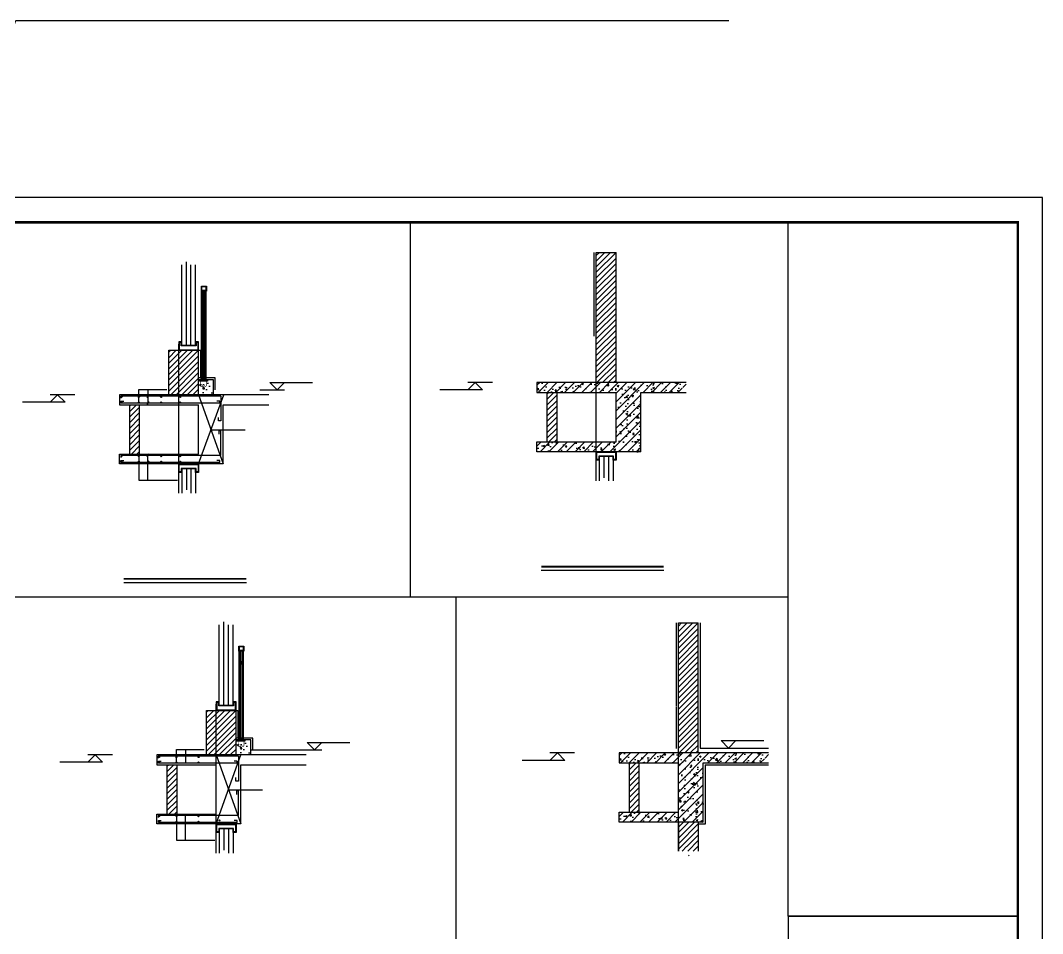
# Model space of a CAD drawing. Extents: x -695511 to 885008, y -751583 to -95266.
# Drawn here: x 561523 to 571870, y -543119 to -533879 of the extents above; entities that cross this region are included whole.
import ezdxf

# ---------------------------------------------------------------- set-up
doc = ezdxf.new("R2010")
doc.units = 0
doc.header["$LTSCALE"] = 1000
doc.header["$MEASUREMENT"] = 0
doc.linetypes.add('DOTE', pattern=[2.42, 2, -0.2, 0.02, -0.2])
doc.layers.add('1', color=1, linetype='Continuous', lineweight=40)
for name, color, linetype in [('13', 13, 'Continuous'), ('14', 1, 'Continuous'), ('_0', 7, 'Continuous'), ('DIM_ELEV', 3, 'Continuous'), ('DIM_SYMB', 3, 'Continuous'), ('DOTE', 1, 'Continuous'), ('hatch', 251, 'Continuous'), ('PUB_DIM', 3, 'Continuous'), ('PUB_TEXT', 7, 'Continuous'), ('PUB_TITLE', 4, 'Continuous'), ('STR', 2, 'Continuous'), ('WALL', 4, 'Continuous'), ('WD', 2, 'Continuous'), ('修改说明', 190, 'Continuous'), ('家俱', 8, 'Continuous'), ('节点大样钢筋', 6, 'Continuous')]:
    doc.layers.add(name, color=color, linetype=linetype)
doc.styles.add('_HZTXT', font='gs_txt.shx', dxfattribs={"width": 0.8, "bigfont": 'HZTXT.shx'})
doc.styles.add('HT', font='simhei.ttf', dxfattribs={"width": 0.7})
doc.styles.add('hztxt', font='romand_pkpm', dxfattribs={"bigfont": 'gbcbig'})
doc.styles.add('hztxt0', font='romans.shx', dxfattribs={"bigfont": 'gbcbig0.shx'})
doc.styles.get("Standard").update_dxf_attribs({"font": 'gbenor.shx', "bigfont": 'gbcbig.shx'})
doc.styles.add('宋体', font='simsun.ttc')

# ---------------------------------------------------------------- blocks, each defined once
blk = doc.blocks.new('A$C536B6CE4')
at = {"layer": 'hatch'}
h = blk.add_hatch(dxfattribs=at)
h.set_pattern_fill('ANSI32', color=256, scale=50, style=0)
h.set_pattern_definition([(45, (257213.824, -149309.7), (-13.2582521, 13.2582521), []), (45, (257222.663, -149309.7), (-13.2582521, 13.2582521), [])])
h.paths.add_polyline_path([(0, 68), (0, 55), (80, 55), (80, 68)])
h.paths.add_polyline_path([(45, 63, -1), (50, 63, -1)], flags=16)
at = {"layer": 'STR'}
blk.add_lwpolyline([(80, 68), (0, 68), (0, 55), (80, 55)], close=True, dxfattribs=at)
at = {"layer": 'WALL'}
for points in [[(30, 13, 6, 6, -1), (10, 13, 6, 6, 0), (10, 55, 0, 0, 0)], [(48, 13, 6, 6, 1), (68, 13, 6, 6, 0), (68, 55, 0, 0, 0)]]:
    blk.add_lwpolyline(points, format="xyseb", dxfattribs=at)
blk = doc.blocks.new('弘吉车间2')
at = {"layer": '14'}
h = blk.add_hatch(dxfattribs=at)
h.set_pattern_fill('ANSI31', color=256, scale=100, angle=135, style=0)
h.set_pattern_definition([(180, (-226475.39, -78017.824), (-3e-15, -12.5), [])])
edge = h.paths.add_edge_path()
edge.add_line((-9011, 2855), (-9011, 2773))
edge.add_line((-9011, 2773), (-9152, 2773))
edge.add_line((-9152, 2773), (-9152, 3084))
edge.add_arc((-9062, 3084), 90, 90, 180, ccw=False)
edge.add_line((-9062, 3174), (-8271, 3174))
edge.add_arc((-8271, 3084), 90, 0, 90, ccw=False)
edge.add_line((-8181, 3084), (-8181, 2768))
edge.add_line((-8181, 2768), (-8311, 2768))
edge.add_line((-8311, 2768), (-8311, 2862))
edge.add_line((-8311, 2862), (-8282, 2862))
edge.add_line((-8282, 2862), (-8268, 2862))
edge.add_line((-8268, 2862), (-8268, 3074))
edge.add_line((-8268, 3074), (-9055, 3074))
edge.add_line((-9055, 3074), (-9055, 2855))
edge.add_line((-9055, 2855), (-9011, 2855))
h.paths.add_polyline_path([(-8629, 2622), (-8629, 3030), (-8321, 3030), (-8321, 2942), (-8535, 2942), (-8535, 2855), (-8362, 2855), (-8362, 2525), (-8542, 2525), (-8542, 2442), (-8320, 2442), (-8320, 2365), (-8628, 2365), (-8628, 2526), (-8697, 2526), (-8697, 2365), (-9006, 2365), (-9006, 2442), (-8784, 2442), (-8784, 2525), (-8963, 2525), (-8963, 2855), (-8790, 2855), (-8790, 2942), (-9004, 2942), (-9004, 3030), (-8697, 3030), (-8697, 2622)])
h.paths.add_polyline_path([(-8874, 2772), (-8776, 2772), (-8776, 2616), (-8874, 2616)], flags=16)
h.paths.add_polyline_path([(-8452, 2772), (-8549, 2772), (-8549, 2616), (-8452, 2616)], flags=16)
edge = h.paths.add_edge_path()
edge.add_line((-9011, 2525), (-9011, 2607))
edge.add_line((-9011, 2607), (-9152, 2607))
edge.add_line((-9152, 2607), (-9152, 2296))
edge.add_arc((-9062, 2296), 90, 180, 270)
edge.add_line((-9062, 2206), (-8271, 2206))
edge.add_arc((-8271, 2296), 90, 270, 360)
edge.add_line((-8181, 2296), (-8181, 2612))
edge.add_line((-8181, 2612), (-8311, 2612))
edge.add_line((-8311, 2612), (-8311, 2518))
edge.add_line((-8311, 2518), (-8282, 2518))
edge.add_line((-8282, 2518), (-8268, 2518))
edge.add_line((-8268, 2518), (-8268, 2306))
edge.add_line((-8268, 2306), (-9055, 2306))
edge.add_line((-9055, 2306), (-9055, 2525))
edge.add_line((-9055, 2525), (-9011, 2525))
for p, q in [((-9300, 29320), (-9300, 0)), ((-9300, 29320), (0, 29320)), ((-9300, 24820), (0, 24820)), ((-9300, 20320), (0, 20320)), ((-9300, 18320), (0, 18320)), ((-9300, 16320), (0, 16320)), ((-9300, 15320), (0, 15320)), ((-9300, 14320), (0, 14320)), ((-9300, 13320), (0, 13320)), ((-9300, 12320), (0, 12320)), ((-9300, 11320), (0, 11320)), ((-9300, 10320), (0, 10320)), ((-9300, 9320), (0, 9320)), ((-9300, 8320), (0, 8320)), ((-9300, 7320), (0, 7320)), ((-9300, 6320), (0, 6320)), ((-9300, 5320), (0, 5320)), ((-9300, 4320), (0, 4320)), ((-9300, 3320), (0, 3320)), ((-9300, 3320), (0, 3320))]:
    blk.add_line(p, q, dxfattribs=at)
for points in [[(-9300, 0), (0, 0), (0, 29320), (-9300, 29320)], [(-8874, 2772), (-8776, 2772), (-8776, 2616), (-8874, 2616)], [(-8452, 2772), (-8549, 2772), (-8549, 2616), (-8452, 2616)]]:
    blk.add_lwpolyline(points, close=True, dxfattribs=at)
for points in [[(-9011, 2855), (-9011, 2773), (-9152, 2773), (-9152, 3084, -0.414214), (-9062, 3174), (-8271, 3174, -0.414214), (-8181, 3084), (-8181, 2768), (-8311, 2768), (-8311, 2862), (-8282, 2862), (-8268, 2862), (-8268, 3074), (-9055, 3074), (-9055, 2855)], [(-9011, 2525), (-9011, 2607), (-9152, 2607), (-9152, 2296, 0.414214), (-9062, 2206), (-8271, 2206, 0.414214), (-8181, 2296), (-8181, 2612), (-8311, 2612), (-8311, 2518), (-8282, 2518), (-8268, 2518), (-8268, 2306), (-9055, 2306), (-9055, 2525)]]:
    blk.add_lwpolyline(points, format="xyb", close=True, dxfattribs=at)
blk.add_lwpolyline([(-8629, 2622), (-8629, 2622), (-8629, 3030), (-8321, 3030), (-8321, 2942), (-8535, 2942), (-8535, 2855), (-8362, 2855), (-8362, 2525), (-8542, 2525), (-8542, 2442), (-8320, 2442), (-8320, 2365), (-8628, 2365), (-8628, 2526), (-8697, 2526), (-8697, 2365), (-9006, 2365), (-9006, 2442), (-8784, 2442), (-8784, 2525), (-8963, 2525), (-8963, 2855), (-8790, 2855), (-8790, 2942), (-9004, 2942), (-9004, 3030), (-8697, 3030), (-8697, 2622), (-8629, 2622)], dxfattribs=at)
at = {"layer": '13', "color": 7, "style": '_HZTXT', "width": 0.85}
for s, height, p in [('佛山市天地元一净化设备有限公司', 417.91, (-6694, 19336)), ('净化智能装备总部项目-', 417.91, (-6750, 18616)), ('2号车间', 417.9, (-2815, 18616)), ('佛山市天地元一净化设备有限公司', 417.91, (-6282, 17179)), ('结 施', 400, (-6198, 14522)), ('GS-  /32', 400, (-6198, 13522)), ('第 1 版', 400, (-6198, 12522)), ('2025.09', 400, (-6166, 11522)), ('AT-FS25023E', 400, (-6166, 3522))]:
    blk.add_text(s, height=height, dxfattribs=at).set_placement(p)
at = {"layer": '13', "style": 'hztxt', "width": 0.7}
for s, p in [('建筑工程甲级设计证书号：A144002161', (-8015, 1568)), ('市政工程乙级设计证书号：A244002168', (-8015, 1144)), ('城乡规划编制乙级证书编号：粤自资规乙字23440110', (-8015, 639)), ('电话 Tel：020-84214629', (-8015, 159))]:
    blk.add_text(s, height=350, rotation=359.9997, dxfattribs=at).set_placement(p)
at = {"layer": '14'}
for s, height, style, width, p in [('注册章', 350, '宋体', 0.82, (-9173, 24949)), ('工程设计出图专用章', 350, '宋体', 0.82, (-9173, 20449)), ('项', 350, '宋体', 0.82, (-9176, 19220)), ('目', 350, '宋体', 0.82, (-8632, 19220)), ('名', 350, '宋体', 0.82, (-8081, 19220)), ('称', 350, '宋体', 0.82, (-7542, 19220)), ('兴', 350, '宋体', 0.82, (-9176, 17220)), ('建', 350, '宋体', 0.82, (-8632, 17220)), ('单', 350, '宋体', 0.82, (-8081, 17220)), ('位', 350, '宋体', 0.82, (-7542, 17220)), ('图      名', 350, '宋体', 0.82, (-9176, 15566)), ('图      别', 350, '宋体', 0.82, (-9176, 14566)), ('图      号', 350, '宋体', 0.82, (-9176, 13566)), ('版  本  号', 350, '宋体', 0.82, (-9176, 12566)), ('日      期', 350, '宋体', 0.82, (-9176, 11566)), ('制      图', 350, '宋体', 0.82, (-9176, 10566)), ('设      计', 350, '宋体', 0.82, (-9176, 9566)), ('专业负责人', 350, '宋体', 0.82, (-9176, 8566)), ('项目负责人', 350, '宋体', 0.82, (-9176, 7566)), ('专业校对人', 350, '宋体', 0.82, (-9149, 6566, -24845)), ('审  核  人', 350, '宋体', 0.82, (-9149, 5566, -24845)), ('审  定  人', 350, '宋体', 0.82, (-9149, 4566, -24845)), ('设  计  号', 350, '宋体', 0.82, (-9149, 3566, -24845)), ('广州亚泰建筑设计院有限公司', 480, 'HT', 0.8, (-8033, 2612))]:
    blk.add_text(s, height=height, dxfattribs=dict(at, style=style, width=width)).set_placement(p)
at = {"layer": '14', "width": 0.8}
blk.add_text('GUANGZHOU ASIA TOP ARCHITECTURAL DESIGNINSTITUTE CO.,LTD', height=198, rotation=359.9997, dxfattribs=at).set_placement((-7987, 2124, -24845))
at = {"layer": '14', "style": 'hztxt0'}
for s, p in [('电子文件名：', (-24105, -584)), ('图纸版权属设计单位所有，未经许可，外人及外单位不得翻印复制作为其他工程之用。', (-14838, -548))]:
    blk.add_text(s, height=450, rotation=359.9997, dxfattribs=at).set_placement(p)

msp = doc.modelspace()

# ---------------------------------------------------------------- hatches: boundary and pattern name
h = msp.add_hatch()
h.set_pattern_fill('ANSI31', color=8, scale=25, style=0)
h.set_pattern_definition([(45, (908182.206, -525734.223), (-28.0633004, 28.0633004), [])])
h.paths.add_polyline_path([(567351.9, -536227.6), (567551.9, -536227.6), (567551.9, -537543.2), (567351.9, -537543.2)])
h = msp.add_hatch()
h.set_pattern_fill('ANSI31', color=8, scale=25, style=0)
h.set_pattern_definition([(45, (904031.847, -532484.828), (-28.0633004, 28.0633004), [])])
h.paths.add_polyline_path([(563125.9, -537217.3), (563025.9, -537217.3), (563025.9, -537667.3), (563125.9, -537667.3), (563325.9, -537667.3), (563325.9, -537617.3), (563325.9, -537217.3)])
h = msp.add_hatch()
h.set_pattern_fill('混凝土', color=8, scale=25)
h.set_pattern_definition([(50, (954999.93, -638843.84), (179.315046, -15.688034), [18.75, -206.25]), (355, (954999.93, -638843.84), (-34.68783, 188.04803), [15, -165]), (100.4514, (955014.87, -638845.15), (144.627345, 172.359886), [15.93505, -175.28553]), (46.1842, (954999.93, -638793.84), (266.81026, -41.37975), [28.125, -309.375]), (96.6356, (955022.17, -638797.3), (233.66568, 243.52947), [23.90257, -262.92825]), (351.1842, (954999.93, -638793.84), (233.66549, 243.52965), [22.5, -247.5]), (21, (955024.93, -638806.34), (149.226763, -100.65472), [18.75, -206.25]), (326, (955024.93, -638806.34), (60.82883, 181.28751), [15, -165]), (71.4514, (955037.37, -638814.73), (210.05566, 80.632624), [15.93505, -175.28553]), (37.5, (954999.93, -638843.84), (3.039964, 83.223463), [0, -163, 0, -167.5, 0, -165.625]), (7.5, (954999.93, -638843.84), (65.767384, 98.602928), [0, -95.5, 0, -159.25, 0, -63.125]), (327.5, (954944.18, -638843.84), (133.455609, -5.638718), [0, -62.5, 0, -195, 0, -258.75]), (317.5, (954919.18, -638843.84), (145.796542, 25.026246), [0, -81.25, 0, -129.5, 0, -183.75])])
h.paths.add_polyline_path([(563475.9, -537517.3), (563415.9, -537517.3), (563415.9, -537530.3), (563335.9, -537530.3), (563335.9, -537517.3), (563325.9, -537517.3), (563325.9, -537667.3), (563475.9, -537667.3)])
h = msp.add_hatch()
h.set_pattern_fill('ANSI31', color=8, scale=25, style=0)
h.set_pattern_definition([(45, (907581.983, -526784.223), (-28.0633004, 28.0633004), [])])
h.paths.add_polyline_path([(566851.7, -537643.2), (566951.7, -537643.2), (566951.7, -538143.2), (566851.7, -538143.2)])
h = msp.add_hatch()
h.set_pattern_fill('ANSI31', color=8, scale=25, style=0)
h.set_pattern_definition([(45, (903355.94, -526908.32), (-28.0633004, 28.0633004), [])])
h.paths.add_polyline_path([(562625.7, -537767.3), (562725.7, -537767.3), (562725.7, -538267.3), (562625.7, -538267.3)])
h = msp.add_hatch()
h.set_pattern_fill('ANSI31', color=8, scale=25, style=0)
h.set_pattern_definition([(45, (909014.867, -529482.786), (-28.0633004, 28.0633004), [])])
h.paths.add_polyline_path([(568184.6, -539976.1), (568384.6, -539976.1), (568384.6, -541291.8), (568184.6, -541291.8)])
h = msp.add_hatch()
h.set_pattern_fill('ANSI31', color=8, scale=25, style=0)
h.set_pattern_definition([(45, (904411.215, -536127.698), (-28.0633004, 28.0633004), [])])
h.paths.add_polyline_path([(563505.3, -540860.2), (563405.3, -540860.2), (563405.3, -541310.2), (563505.3, -541310.2), (563705.3, -541310.2), (563705.3, -541260.2), (563705.3, -540860.2)])
h = msp.add_hatch()
h.set_pattern_fill('混凝土', color=8, scale=25)
h.set_pattern_definition([(50, (955379.3, -642486.71), (179.315046, -15.688034), [18.75, -206.25]), (355, (955379.3, -642486.71), (-34.68783, 188.04803), [15, -165]), (100.4514, (955394.24, -642488.02), (144.627345, 172.359886), [15.93505, -175.28553]), (46.1842, (955379.3, -642436.71), (266.81026, -41.37975), [28.125, -309.375]), (96.6356, (955401.53, -642440.16), (233.66568, 243.52947), [23.90257, -262.92825]), (351.1842, (955379.3, -642436.7), (233.66549, 243.52965), [22.5, -247.5]), (21, (955404.3, -642449.21), (149.226763, -100.65472), [18.75, -206.25]), (326, (955404.3, -642449.21), (60.82883, 181.28751), [15, -165]), (71.4514, (955416.74, -642457.6), (210.05566, 80.632624), [15.93505, -175.28553]), (37.5, (955379.3, -642486.71), (3.039964, 83.223463), [0, -163, 0, -167.5, 0, -165.625]), (7.5, (955379.3, -642486.71), (65.767384, 98.602928), [0, -95.5, 0, -159.25, 0, -63.125]), (327.5, (955323.55, -642486.71), (133.455609, -5.638718), [0, -62.5, 0, -195, 0, -258.75]), (317.5, (955298.55, -642486.71), (145.796542, 25.026246), [0, -81.25, 0, -129.5, 0, -183.75])])
h.paths.add_polyline_path([(563855.3, -541160.2), (563795.3, -541160.2), (563795.3, -541173.2), (563715.3, -541173.2), (563715.3, -541160.2), (563705.3, -541160.2), (563705.3, -541310.2), (563855.3, -541310.2)])
h = msp.add_hatch()
h.set_pattern_fill('ANSI31', color=8, scale=25, style=0)
h.set_pattern_definition([(45, (903735.31, -530551.19), (-28.0633004, 28.0633004), [])])
h.paths.add_polyline_path([(563005.1, -541410.2), (563105.1, -541410.2), (563105.1, -541910.2), (563005.1, -541910.2)])
h = msp.add_hatch()
h.set_pattern_fill('ANSI31', color=8, scale=25, style=0)
h.set_pattern_definition([(45, (908414.644, -530532.786), (-28.0633004, 28.0633004), [])])
h.paths.add_polyline_path([(567684.4, -541391.8), (567784.4, -541391.8), (567784.4, -541891.8), (567684.4, -541891.8)])
h = msp.add_hatch()
h.set_pattern_fill('ANSI31', color=8, scale=25, style=0)
h.set_pattern_definition([(45, (835206.69, -466579.37), (-28.0633004, 28.0633004), [])])
h.paths.add_polyline_path([(568269.2, -542233.5), (568287.7, -542338.5), (568306.8, -542286), (568384.6, -542286), (568384.6, -541991.8), (568184.6, -541991.8), (568184.6, -542286), (568250.6, -542286)])
at = {"layer": 'WALL'}
h = msp.add_hatch(dxfattribs=at)
h.set_pattern_fill('钢筋混凝土', color=8, scale=25, angle=360)
h.set_pattern_definition([(45, (597822.73, -431543.75), (-44.194174, 44.194174), []), (50, (597822.73, -431543.75), (179.31505, -15.68803), [18.75, -206.25]), (355, (597822.73, -431543.75), (-34.68783, 188.04803), [15, -165]), (100.4514, (597837.67, -431545.06), (144.62735, 172.35989), [15.93505, -175.28553]), (46.1842, (597822.73, -431493.75), (266.81026, -41.37975), [28.125, -309.375]), (96.6356, (597844.97, -431497.2), (233.6657, 243.52947), [23.9026, -262.92825]), (351.1842, (597822.73, -431493.75), (233.6655, 243.52965), [22.5, -247.5]), (21, (597847.73, -431506.25), (149.22676, -100.65472), [18.75, -206.25]), (326, (597847.73, -431506.25), (60.82883, 181.2875), [15, -165]), (71.4514, (597860.17, -431514.64), (210.05566, 80.63262), [15.93505, -175.28553]), (37.5, (597822.73, -431543.75), (3.039964, 83.223463), [0, -163, 0, -167.5, 0, -165.625]), (7.5, (597822.73, -431543.75), (65.767384, 98.60293), [0, -95.5, 0, -159.25, 0, -63.125]), (327.5, (597766.98, -431543.75), (133.45561, -5.638718), [0, -62.5, 0, -195, 0, -258.75]), (317.5, (597741.98, -431543.75), (145.79654, 25.02625), [0, -81.25, 0, -129.5, 0, -183.75])])
h.paths.add_polyline_path([(567551.9, -538143.2), (566751.7, -538143.2), (566751.7, -538243.2), (567351.9, -538243.2), (567551.9, -538243.2), (567551.9, -537543.2), (567351.9, -537543.2), (566751.7, -537543.2), (566751.7, -537643.2), (567551.9, -537643.2)])
h.paths.add_polyline_path([(567551.9, -538243.2), (567801.9, -538243.2), (567801.9, -537643.2), (568262.8, -537643.2), (568262.8, -537616.5), (568210.3, -537597.8), (568315.3, -537579.3), (568262.8, -537560.2), (568262.8, -537543.2), (567551.9, -537543.2)])
h = msp.add_hatch(dxfattribs=at)
h.set_pattern_fill('钢筋混凝土', color=8, scale=25, angle=360)
h.set_pattern_definition([(45, (598655.39, -435292.314), (-44.194174, 44.194174), []), (50, (598655.4, -435292.31), (179.31505, -15.68803), [18.75, -206.25]), (355, (598655.4, -435292.31), (-34.68783, 188.04803), [15, -165]), (100.4514, (598670.34, -435293.62), (144.62735, 172.35989), [15.93505, -175.28553]), (46.1842, (598655.4, -435242.31), (266.81026, -41.37975), [28.125, -309.375]), (96.6356, (598677.63, -435245.76), (233.6657, 243.52947), [23.9026, -262.92825]), (351.1842, (598655.4, -435242.3), (233.6655, 243.52965), [22.5, -247.5]), (21, (598680.4, -435254.81), (149.22676, -100.65472), [18.75, -206.25]), (326, (598680.4, -435254.81), (60.82883, 181.2875), [15, -165]), (71.4514, (598692.83, -435263.2), (210.05566, 80.63262), [15.93505, -175.28553]), (37.5, (598655.39, -435292.314), (3.039964, 83.223463), [0, -163, 0, -167.5, 0, -165.625]), (7.5, (598655.39, -435292.31), (65.767384, 98.60293), [0, -95.5, 0, -159.25, 0, -63.125]), (327.5, (598599.64, -435292.314), (133.45561, -5.638718), [0, -62.5, 0, -195, 0, -258.75]), (317.5, (598574.64, -435292.31), (145.79654, 25.02625), [0, -81.25, 0, -129.5, 0, -183.75])])
h.paths.add_polyline_path([(568184.6, -541891.8), (567584.4, -541891.8), (567584.4, -541991.8), (568184.6, -541991.8), (568384.6, -541991.8), (568384.6, -541291.8), (568184.6, -541291.8), (567584.4, -541291.8), (567584.4, -541391.8), (568184.6, -541391.8)])
h.paths.add_polyline_path([(568434.6, -541991.8), (568434.6, -541391.8), (569095.5, -541391.8), (569095.5, -541365), (569043, -541346.4), (569148, -541327.9), (569095.5, -541308.8), (569095.5, -541291.8), (568384.6, -541291.8), (568384.6, -541991.8)])
at = {"layer": '节点大样钢筋'}
h = msp.add_hatch(color=256, dxfattribs=at)
edge = h.paths.add_edge_path()
edge.add_arc((562546.4, -537689.5), 5, 0, 360)
h = msp.add_hatch(color=256, dxfattribs=at)
edge = h.paths.add_edge_path()
edge.add_arc((562722.4, -537689.5), 5, 0, 360)
h = msp.add_hatch(color=256, dxfattribs=at)
edge = h.paths.add_edge_path()
edge.add_arc((562946.4, -537689.5), 5, 0, 360)
h = msp.add_hatch(color=256, dxfattribs=at)
edge = h.paths.add_edge_path()
edge.add_arc((563139.9, -537689.5), 5, 0, 360)
h = msp.add_hatch(color=256, dxfattribs=at)
edge = h.paths.add_edge_path()
edge.add_arc((562546.4, -537744), 5, 0, 360)
h = msp.add_hatch(color=256, dxfattribs=at)
edge = h.paths.add_edge_path()
edge.add_arc((562722.4, -537744), 5, 0, 360)
h = msp.add_hatch(color=256, dxfattribs=at)
edge = h.paths.add_edge_path()
edge.add_arc((562946.4, -537744), 5, 0, 360)
h = msp.add_hatch(color=256, dxfattribs=at)
edge = h.paths.add_edge_path()
edge.add_arc((563139.9, -537744), 5, 0, 360)
h = msp.add_hatch(color=256, dxfattribs=at)
edge = h.paths.add_edge_path()
edge.add_arc((562546.4, -538289.5), 5, 0, 360)
h = msp.add_hatch(color=256, dxfattribs=at)
edge = h.paths.add_edge_path()
edge.add_arc((562722.4, -538289.5), 5, 0, 360)
h = msp.add_hatch(color=256, dxfattribs=at)
edge = h.paths.add_edge_path()
edge.add_arc((562946.4, -538289.5), 5, 0, 360)
h = msp.add_hatch(color=256, dxfattribs=at)
edge = h.paths.add_edge_path()
edge.add_arc((563139.9, -538289.5), 5, 0, 360)
h = msp.add_hatch(color=256, dxfattribs=at)
edge = h.paths.add_edge_path()
edge.add_arc((562546.4, -538344), 5, 0, 360)
h = msp.add_hatch(color=256, dxfattribs=at)
edge = h.paths.add_edge_path()
edge.add_arc((562722.4, -538344), 5, 0, 360)
h = msp.add_hatch(color=256, dxfattribs=at)
edge = h.paths.add_edge_path()
edge.add_arc((562946.4, -538344), 5, 0, 360)
h = msp.add_hatch(color=256, dxfattribs=at)
edge = h.paths.add_edge_path()
edge.add_arc((563139.9, -538344), 5, 0, 360)
h = msp.add_hatch(color=256, dxfattribs=at)
edge = h.paths.add_edge_path()
edge.add_arc((562925.8, -541332.4), 5, 0, 360)
h = msp.add_hatch(color=256, dxfattribs=at)
edge = h.paths.add_edge_path()
edge.add_arc((563101.8, -541332.4), 5, 0, 360)
h = msp.add_hatch(color=256, dxfattribs=at)
edge = h.paths.add_edge_path()
edge.add_arc((563325.8, -541332.4), 5, 0, 360)
h = msp.add_hatch(color=256, dxfattribs=at)
edge = h.paths.add_edge_path()
edge.add_arc((562925.8, -541386.9), 5, 0, 360)
h = msp.add_hatch(color=256, dxfattribs=at)
edge = h.paths.add_edge_path()
edge.add_arc((563101.8, -541386.9), 5, 0, 360)
h = msp.add_hatch(color=256, dxfattribs=at)
edge = h.paths.add_edge_path()
edge.add_arc((563325.8, -541386.9), 5, 0, 360)
h = msp.add_hatch(color=256, dxfattribs=at)
edge = h.paths.add_edge_path()
edge.add_arc((562925.8, -541932.4), 5, 0, 360)
h = msp.add_hatch(color=256, dxfattribs=at)
edge = h.paths.add_edge_path()
edge.add_arc((563101.8, -541932.4), 5, 0, 360)
h = msp.add_hatch(color=256, dxfattribs=at)
edge = h.paths.add_edge_path()
edge.add_arc((563325.8, -541932.4), 5, 0, 360)
h = msp.add_hatch(color=256, dxfattribs=at)
edge = h.paths.add_edge_path()
edge.add_arc((562925.8, -541986.9), 5, 0, 360)
h = msp.add_hatch(color=256, dxfattribs=at)
edge = h.paths.add_edge_path()
edge.add_arc((563101.8, -541986.9), 5, 0, 360)
h = msp.add_hatch(color=256, dxfattribs=at)
edge = h.paths.add_edge_path()
edge.add_arc((563325.8, -541986.9), 5, 0, 360)
h = msp.add_hatch(color=256, dxfattribs=at)
edge = h.paths.add_edge_path()
edge.add_arc((563538.3, -541973.9), 5, 0, 360)

# ---------------------------------------------------------------- linework, layer by layer
at = {"color": 8}
for p, q in [((565469.3, -535922.2), (565469.3, -539710.4)), ((551469.8, -539710.4), (569294.8, -539710.4)), ((565929.2, -539710.4), (565929.2, -543697.9))]:
    msp.add_line(p, q, dxfattribs=at)
at = {"color": 2}
for p, q in [((563155.9, -537167.3), (563155.9, -536351.7)), ((563202.9, -537167.3), (563202.9, -536320.7)), ((563248.9, -537167.3), (563248.9, -536351.7)), ((563295.9, -537167.3), (563295.9, -536351.7)), ((567381.9, -538293.2), (567381.9, -538537.5)), ((567428.9, -538293.2), (567428.9, -538506.5)), ((567474.9, -538293.2), (567474.9, -538537.5)), ((567521.9, -538293.2), (567521.9, -538537.5)), ((563155.9, -538417.3), (563155.9, -538661.6)), ((563202.9, -538417.3), (563202.9, -538630.6)), ((563248.9, -538417.3), (563248.9, -538661.6)), ((563295.9, -538417.3), (563295.9, -538661.6)), ((563582.2, -540810.2), (563582.2, -539963.6)), ((563535.2, -540810.2), (563535.2, -539994.6)), ((563628.3, -540810.2), (563628.3, -539994.6)), ((563675.3, -540810.2), (563675.3, -539994.6)), ((563535.2, -542060.2), (563535.2, -542304.5)), ((563582.2, -542060.2), (563582.2, -542273.5)), ((563628.3, -542060.2), (563628.3, -542304.5)), ((563675.3, -542060.2), (563675.3, -542304.5))]:
    msp.add_line(p, q, dxfattribs=at)
for points in [[(563155.9, -537167.3), (563155.9, -537132.3), (563125.9, -537132.3), (563125.9, -537217.3), (563125.9, -537217.3), (563325.9, -537217.3), (563325.9, -537132.3), (563295.9, -537132.3), (563295.9, -537167.3)], [(567381.9, -538293.2), (567381.9, -538328.2), (567351.9, -538328.2), (567351.9, -538243.2), (567351.9, -538243.2), (567551.9, -538243.2), (567551.9, -538328.2), (567521.9, -538328.2), (567521.9, -538293.2)], [(563155.9, -538417.3), (563155.9, -538452.3), (563125.9, -538452.3), (563125.9, -538367.3), (563125.9, -538367.3), (563325.9, -538367.3), (563325.9, -538452.3), (563295.9, -538452.3), (563295.9, -538417.3)], [(563535.2, -540810.2), (563535.2, -540775.2), (563505.3, -540775.2), (563505.3, -540860.2), (563505.3, -540860.2), (563705.3, -540860.2), (563705.3, -540775.2), (563675.3, -540775.2), (563675.3, -540810.2)], [(563535.2, -542060.2), (563535.2, -542095.2), (563505.3, -542095.2), (563505.3, -542010.2), (563505.3, -542010.2), (563705.3, -542010.2), (563705.3, -542095.2), (563675.3, -542095.2), (563675.3, -542060.2)]]:
    msp.add_lwpolyline(points, close=True)
at = {"layer": '1'}
for p, q in [((563361, -537521.9), (563361, -536617.3, 0)), ((563368.7, -537517.3), (563368.7, -536617.3, 0)), ((563368.7, -537517.3), (563368.7, -536617.3, 0)), ((563391, -537521.9), (563391, -536617.3, 0)), ((563398.7, -537517.3), (563398.7, -536617.3, 0)), ((563740.4, -541164.7), (563740.4, -540260.2, 0)), ((563748.1, -541160.2), (563748.1, -540260.2, 0)), ((563748.1, -541160.2), (563748.1, -540260.2, 0)), ((563770.4, -541164.7), (563770.4, -540260.2, 0)), ((563778.1, -541160.2), (563778.1, -540260.2, 0))]:
    msp.add_line(p, q, dxfattribs=at)
at = {"layer": '14'}
msp.add_line((569294.8, -542942.2), (569294.8, -535922.3), dxfattribs=at)
at = {"layer": '_0'}
for points in [[(562722.4, -537744.2), (562722.4, -537612.5)], [(562824.2, -537665.4), (562802.2, -537699.4)], [(562813.2, -537612.5), (562813.2, -537752.3)], [(563325.9, -537667.3), (563575.9, -538367.3)], [(563325.9, -538367.3), (563581.3, -537667.3)], [(562824.2, -537735.3), (562802.2, -537769.3)], [(563452.2, -538021), (563796.8, -538021)], [(562722.4, -538289.5), (562722.4, -538529.5)], [(562824.2, -538265.3), (562802.2, -538299.3)], [(562813.2, -538529.5), (562813.2, -538282.3)], [(562824.2, -538335.3), (562802.2, -538369.3)], [(563101.8, -541387.1), (563101.8, -541255.4)], [(563192.6, -541255.4), (563192.6, -541395.2)], [(563505.3, -541310.2), (563755.3, -542010.2)], [(563505.3, -542010.2), (563755.8, -541310.2)], [(563629, -541664.2), (563973.5, -541664.2)], [(563101.8, -541932.4), (563101.8, -542172.4)], [(563192.6, -542172.4), (563192.6, -541925.2)]]:
    msp.add_lwpolyline(points, dxfattribs=at)
at = {"layer": 'DIM_ELEV'}
for p, q in [((564121.2, -537617.3), (564046.2, -537542.3)), ((564046.2, -537542.3), (564478.2, -537542.3)), ((564121.2, -537617.3), (564196.2, -537542.3)), ((566125.6, -537543.2), (566050.6, -537618.2)), ((566300.6, -537543.2), (566050.6, -537543.2)), ((566125.6, -537543.2), (566200.6, -537618.2)), ((561899.6, -537667.3), (561824.6, -537742.3)), ((562074.6, -537667.3), (561824.6, -537667.3)), ((561899.6, -537667.3), (561974.6, -537742.3)), ((563946.2, -537617.3), (564196.2, -537617.3)), ((566200.6, -537618.2), (565768.6, -537618.2)), ((561974.6, -537742.3), (561542.6, -537742.3)), ((564500.6, -541260.2), (564425.6, -541185.2)), ((564425.6, -541185.2), (564857.6, -541185.2)), ((564500.6, -541260.2), (564575.6, -541185.2)), ((568690.4, -541241.8), (568615.4, -541166.8)), ((568615.4, -541166.8), (569047.4, -541166.8)), ((568690.4, -541241.8), (568765.4, -541166.8)), ((562279, -541310.2), (562204, -541385.2)), ((562454, -541310.2), (562204, -541310.2)), ((562279, -541310.2), (562354, -541385.2)), ((564325.6, -541260.2), (564575.6, -541260.2)), ((566958.3, -541291.8), (566883.3, -541366.8)), ((567133.3, -541291.8), (566883.3, -541291.8)), ((566958.3, -541291.8), (567033.3, -541366.8)), ((568515.4, -541241.8), (568765.4, -541241.8)), ((562354, -541385.2), (561922, -541385.2)), ((567033.3, -541366.8), (566601.3, -541366.8))]:
    msp.add_line(p, q, dxfattribs=at)
at = {"layer": 'DIM_SYMB'}
for p, q in [((567351.9, -536227.6), (567551.9, -536227.6)), ((568184.6, -539976.1), (568384.6, -539976.1))]:
    msp.add_line(p, q, dxfattribs=at)
at = {"layer": 'DIM_SYMB', "const_width": 17.5}
for points in [[(566794.6, -539406.6), (568035.9, -539406.6)], [(562568.6, -539530.7), (563809.9, -539530.7)]]:
    msp.add_lwpolyline(points, dxfattribs=at)
at = {"layer": 'DIM_SYMB'}
for points in [[(566794.6, -539441.6), (568035.9, -539441.6)], [(562568.6, -539565.7), (563809.9, -539565.7)]]:
    msp.add_lwpolyline(points, dxfattribs=at)
at = {"layer": 'DOTE', "linetype": 'DOTE'}
for p, q in [((567351.9, -538537.5), (567351.9, -537032.4)), ((563125.9, -538661.6), (563125.9, -537156.5)), ((563505.3, -542304.5), (563505.3, -540799.4)), ((568184.6, -542286), (568184.6, -540781))]:
    msp.add_line(p, q, dxfattribs=at)
at = {"layer": 'PUB_DIM'}
for points in [[(563346.9, -537512.3), (563346.9, -537517.3), (563403.9, -537517.3), (563403.9, -537512.3, -0.3405564), (563393.9, -537505.3), (563356.9, -537505.3, -0.3405564)], [(563726.3, -541155.2), (563726.3, -541160.2), (563783.3, -541160.2), (563783.3, -541155.2, -0.3405564), (563773.3, -541148.2), (563736.3, -541148.2, -0.3405564)]]:
    msp.add_lwpolyline(points, format="xyb", close=True, dxfattribs=at)
at = {"layer": 'PUB_TEXT'}
for p, q in [((562722.4, -537612.5), (563004.8, -537612.5)), ((562722.4, -538529.5), (563111.8, -538529.5)), ((563101.8, -541255.4), (563384.1, -541255.4)), ((563101.8, -542172.4), (563491.1, -542172.4))]:
    msp.add_line(p, q, dxfattribs=at)
at = {"layer": 'PUB_TITLE'}
msp.add_lwpolyline([(550844.8, -550522.2), (571869.8, -550522.2), (571869.8, -535672.2), (550844.8, -535672.2)], close=True, dxfattribs=at)
msp.add_lwpolyline([(550844.8, -550522.2), (571869.8, -550522.2), (571869.8, -535672.2), (550844.8, -535672.2)], close=True, dxfattribs=at)
at = {"layer": 'PUB_TITLE', "const_width": 25}
msp.add_lwpolyline([(551469.8, -550272.2), (571619.8, -550272.2), (571619.8, -535922.2), (551469.8, -535922.2)], close=True, dxfattribs=at)
msp.add_lwpolyline([(551469.8, -550272.2), (571619.8, -550272.2), (571619.8, -535922.2), (551469.8, -535922.2)], close=True, dxfattribs=at)
at = {"layer": 'WALL', "color": 8}
for p, q in [((567331.9, -537073.2), (567331.9, -536227.6)), ((563345.9, -537217.3), (563345.9, -537497.3)), ((563345.9, -537217.3), (563345.9, -537497.3)), ((563495.9, -537497.3), (563324.4, -537497.3)), ((563495.9, -537617.3), (563495.9, -537497.3)), ((568164.6, -540814.2), (568164.6, -539976.1)), ((568404.6, -539976.1), (568404.6, -541121.8)), ((568404.6, -539976.1), (568404.6, -541241.8)), ((563725.3, -540860.2), (563725.3, -541140.2)), ((563725.3, -540860.2), (563725.3, -541140.2)), ((568164.6, -541246.7), (568164.6, -540821.8)), ((563875.3, -541140.2), (563703.7, -541140.2)), ((563875.3, -541260.2), (563875.3, -541140.2)), ((563855.3, -541260.2), (564416.1, -541260.2)), ((568404.6, -541241.8), (569095.5, -541241.8)), ((568454.6, -541411.8), (568454.6, -542011.8)), ((568454.6, -541411.8), (569095.5, -541411.8)), ((568454.6, -542011.8), (568384.6, -542011.8))]:
    msp.add_line(p, q, dxfattribs=at)
at = {"layer": 'WALL'}
for p, q in [((567351.9, -537093.2), (567351.9, -536227.6)), ((567551.9, -537543.2), (567551.9, -536227.6)), ((567351.9, -537543.2), (567351.9, -537093.2)), ((563025.9, -537667.3), (563025.9, -537217.3)), ((563025.9, -537217.3), (563325.9, -537217.3)), ((563325.9, -537617.3), (563325.9, -537217.3)), ((563325.9, -537217.3), (563345.9, -537217.3)), ((563475.9, -537517.3), (563325.9, -537517.3)), ((563475.9, -537667.3), (563475.9, -537517.3)), ((567351.9, -537543.2), (566751.7, -537543.2)), ((566751.7, -537543.2), (566751.7, -537643.2)), ((568262.8, -537543.2), (567351.9, -537543.2)), ((563125.9, -537667.3), (562525.7, -537667.3)), ((562525.7, -537667.3), (562525.7, -537767.3)), ((564036.8, -537667.3), (563125.9, -537667.3)), ((563325.9, -537667.3), (563325.9, -537617.3)), ((566751.7, -537643.2), (567551.9, -537643.2)), ((566851.7, -537643.2), (566851.7, -538143.2)), ((566951.7, -537643.2), (566951.7, -538143.2)), ((567551.9, -538143.2), (567551.9, -537643.2)), ((567801.9, -538243.2), (567801.9, -537643.2)), ((567801.9, -537643.2), (568262.8, -537643.2)), ((562525.7, -537767.3), (563325.9, -537767.3)), ((562625.7, -537767.3), (562625.7, -538267.3)), ((562725.7, -537767.3), (562725.7, -538267.3)), ((563325.9, -538267.3), (563325.9, -537767.3)), ((563575.9, -538367.3), (563575.9, -537767.3)), ((563575.9, -537767.3), (564036.8, -537767.3)), ((566751.7, -538143.2), (567551.9, -538143.2)), ((566751.7, -538243.2), (566751.7, -538143.2)), ((562525.7, -538267.3), (563325.9, -538267.3)), ((562525.7, -538367.3), (562525.7, -538267.3)), ((567351.9, -538243.2), (566751.7, -538243.2)), ((567801.9, -538243.2), (567351.9, -538243.2)), ((563125.9, -538367.3), (562525.7, -538367.3)), ((563575.9, -538367.3), (563125.9, -538367.3)), ((568184.6, -540841.8), (568184.6, -539976.1)), ((568384.6, -541291.8), (568384.6, -539976.1)), ((563405.3, -541310.2), (563405.3, -540860.2)), ((563405.3, -540860.2), (563705.3, -540860.2)), ((563705.3, -541260.2), (563705.3, -540860.2)), ((563705.3, -540860.2), (563725.3, -540860.2)), ((568184.6, -541291.8), (568184.6, -540841.8)), ((563855.3, -541160.2), (563705.3, -541160.2)), ((563855.3, -541310.2), (563855.3, -541160.2)), ((563505.3, -541310.2), (562905.1, -541310.2)), ((562905.1, -541310.2), (562905.1, -541410.2)), ((564416.1, -541310.2), (563505.3, -541310.2)), ((563705.3, -541310.2), (563705.3, -541260.2)), ((568184.6, -541291.8), (567584.4, -541291.8)), ((567584.4, -541291.8), (567584.4, -541391.8)), ((569095.5, -541291.8), (568184.6, -541291.8)), ((562905.1, -541410.2), (563505.3, -541410.2)), ((563005.1, -541410.2), (563005.1, -541910.2)), ((563105.1, -541410.2), (563105.1, -541910.2)), ((563505.3, -541910.2), (563505.3, -541410.2)), ((563755.3, -542010.2), (563755.3, -541410.2)), ((563755.3, -541410.2), (564416.1, -541410.2)), ((567584.4, -541391.8), (568184.6, -541391.8)), ((567684.4, -541391.8), (567684.4, -541891.8)), ((567784.4, -541391.8), (567784.4, -541891.8)), ((568184.6, -541891.8), (568184.6, -541391.8)), ((568434.6, -541991.8), (568434.6, -541391.8)), ((568434.6, -541391.8), (569095.5, -541391.8)), ((562905.1, -541910.2), (563505.3, -541910.2)), ((562905.1, -542010.2), (562905.1, -541910.2)), ((567584.4, -541891.8), (568184.6, -541891.8)), ((567584.4, -541991.8), (567584.4, -541891.8)), ((563505.3, -542010.2), (562905.1, -542010.2)), ((563755.3, -542010.2), (563505.3, -542010.2)), ((568184.6, -541991.8), (567584.4, -541991.8)), ((568434.6, -541991.8), (568184.6, -541991.8)), ((568184.6, -541991.8), (568184.6, -542286)), ((568384.6, -541991.8), (568384.6, -542286))]:
    msp.add_line(p, q, dxfattribs=at)
at = {"layer": 'WD'}
for p, q in [((563368.7, -536727.6, 0), (563398.7, -536727.6, 0)), ((563368.7, -536747.6, 0), (563398.7, -536747.6, 0)), ((563748.1, -540370.5, 0), (563778.1, -540370.5, 0)), ((563748.1, -540390.5, 0), (563778.1, -540390.5, 0))]:
    msp.add_line(p, q, dxfattribs=at)
at = {"layer": 'WD', "elevation": 0}
for points in [[(563404.9, -536617.3), (563354.9, -536617.3), (563354.9, -536567.3), (563404.9, -536567.3)], [(563399.9, -536612.3), (563359.9, -536612.3), (563359.9, -536572.3), (563399.9, -536572.3)], [(563398.7, -536727.6), (563368.7, -536727.6), (563368.7, -536747.6), (563398.7, -536747.6)], [(563396.2, -536730.1), (563371.2, -536730.1), (563371.2, -536745.1), (563396.2, -536745.1)], [(563784.2, -540260.2), (563734.2, -540260.2), (563734.2, -540210.2), (563784.2, -540210.2)], [(563779.2, -540255.2), (563739.2, -540255.2), (563739.2, -540215.2), (563779.2, -540215.2)], [(563778.1, -540370.5), (563748.1, -540370.5), (563748.1, -540390.5), (563778.1, -540390.5)], [(563775.6, -540373), (563750.6, -540373), (563750.6, -540388), (563775.6, -540388)]]:
    msp.add_lwpolyline(points, close=True, dxfattribs=at)
at = {"layer": '修改说明'}
msp.add_lwpolyline([(559376.2, -539448.9), (561476, -533879.5), (568695.2, -533879.5)], dxfattribs=at)
at = {"layer": '家俱', "color": 2}
for points in [[(563150.9, -537172.3), (563150.9, -537137.3), (563130.9, -537137.3), (563130.9, -537212.3), (563190.9, -537212.3), (563190.9, -537212.3), (563320.9, -537212.3), (563320.9, -537212.3), (563320.9, -537137.3), (563300.9, -537137.3), (563300.9, -537172.3), (563150.9, -537172.3)], [(567376.9, -538288.2), (567376.9, -538323.2), (567356.9, -538323.2), (567356.9, -538248.2), (567416.9, -538248.2), (567416.9, -538248.2), (567546.9, -538248.2), (567546.9, -538248.2), (567546.9, -538323.2), (567526.9, -538323.2), (567526.9, -538288.2), (567376.9, -538288.2)], [(563150.9, -538412.3), (563150.9, -538447.3), (563130.9, -538447.3), (563130.9, -538372.3), (563190.9, -538372.3), (563190.9, -538372.3), (563320.9, -538372.3), (563320.9, -538372.3), (563320.9, -538447.3), (563300.9, -538447.3), (563300.9, -538412.3), (563150.9, -538412.3)], [(563530.2, -540815.2), (563530.2, -540780.2), (563510.3, -540780.2), (563510.3, -540855.2), (563570.3, -540855.2), (563570.3, -540855.2), (563700.3, -540855.2), (563700.3, -540855.2), (563700.3, -540780.2), (563680.3, -540780.2), (563680.3, -540815.2), (563530.2, -540815.2)], [(563530.2, -542055.2), (563530.2, -542090.2), (563510.3, -542090.2), (563510.3, -542015.2), (563570.3, -542015.2), (563570.3, -542015.2), (563700.3, -542015.2), (563700.3, -542015.2), (563700.3, -542090.2), (563680.3, -542090.2), (563680.3, -542055.2), (563530.2, -542055.2)]]:
    msp.add_lwpolyline(points, dxfattribs=at)
at = {"layer": '节点大样钢筋'}
for p, q in [((562539.8, -537752.3), (562539.8, -537732.3)), ((562539.8, -537732.3), (562569.8, -537732.3)), ((563540.4, -537752.3), (562539.8, -537752.3)), ((563540.4, -537732.3), (563510.4, -537732.3)), ((563540.4, -537752.3), (563540.4, -537732.3)), ((562539.8, -538352.3), (562539.8, -538332.3)), ((562539.8, -538332.3), (562569.8, -538332.3)), ((563540.4, -538332.3), (563510.4, -538332.3)), ((563540.4, -538352.3), (563540.4, -538332.3)), ((563540.4, -538352.3), (562539.8, -538352.3)), ((562919.1, -541395.2), (562919.1, -541375.2)), ((562919.1, -541375.2), (562949.1, -541375.2)), ((563718.3, -541395.2), (562919.1, -541395.2)), ((563718.3, -541375.2), (563688.3, -541375.2)), ((563718.3, -541395.2), (563718.3, -541375.2)), ((562919.1, -541995.2), (562919.1, -541975.2)), ((562919.1, -541975.2), (562949.1, -541975.2)), ((563718.3, -541995.2), (562919.1, -541995.2)), ((563718.3, -541975.2), (563688.3, -541975.2)), ((563718.3, -541995.2), (563718.3, -541975.2))]:
    msp.add_line(p, q, dxfattribs=at)
for points in [[(563552.3, -537682.3), (562539.3, -537682.3), (562539.3, -537700.7)], [(563552.3, -537682.3), (563552.3, -537932.3), (563527.3, -537932.3), (563527.3, -537897.3)], [(563552.3, -538282.3), (563552.3, -538032.3), (563532.3, -538032.3), (563532.3, -538067.3)], [(563552.3, -538282.3), (562539.3, -538282.3), (562539.3, -538300.7)], [(563730.1, -541325.2), (562918.6, -541325.2), (562918.6, -541343.6)], [(563730.1, -541325.2), (563730.1, -541575.2), (563705.1, -541575.2), (563705.1, -541540.2)], [(563730.1, -541925.2), (563730.1, -541675.2), (563710.1, -541675.2), (563710.1, -541710.2)], [(563730.1, -541925.2), (562918.6, -541925.2), (562918.6, -541943.6)]]:
    msp.add_lwpolyline(points, dxfattribs=at)
for centre in [(562546.4, -537689.5), (562722.4, -537689.5), (562946.4, -537689.5), (563139.9, -537689.5), (562546.4, -537744), (562722.4, -537744), (562946.4, -537744), (563139.9, -537744), (562546.4, -538289.5), (562722.4, -538289.5), (562946.4, -538289.5), (563139.9, -538289.5), (562546.4, -538344), (562722.4, -538344), (562946.4, -538344), (563139.9, -538344), (562925.8, -541332.4), (563101.8, -541332.4), (563325.8, -541332.4), (562925.8, -541386.9), (563101.8, -541386.9), (563325.8, -541386.9), (562925.8, -541932.4), (563101.8, -541932.4), (563325.8, -541932.4), (562925.8, -541986.9), (563101.8, -541986.9), (563325.8, -541986.9), (563538.3, -541973.9)]:
    msp.add_circle(centre, 5, dxfattribs=at)

# ---------------------------------------------------------------- block references
at = {"xscale": -1, "rotation": 359.9999999999999}
for p in [(563415.9, -537585.3), (563795.3, -541228.2)]:
    msp.add_blockref('A$C536B6CE4', p, dxfattribs=at)
at = {"layer": '_0', "xscale": 0.25, "yscale": 0.25, "zscale": 0.25}
msp.add_blockref('弘吉车间2', (571619.8, -550272.2), dxfattribs=at)

doc.saveas('drawing.dxf')
